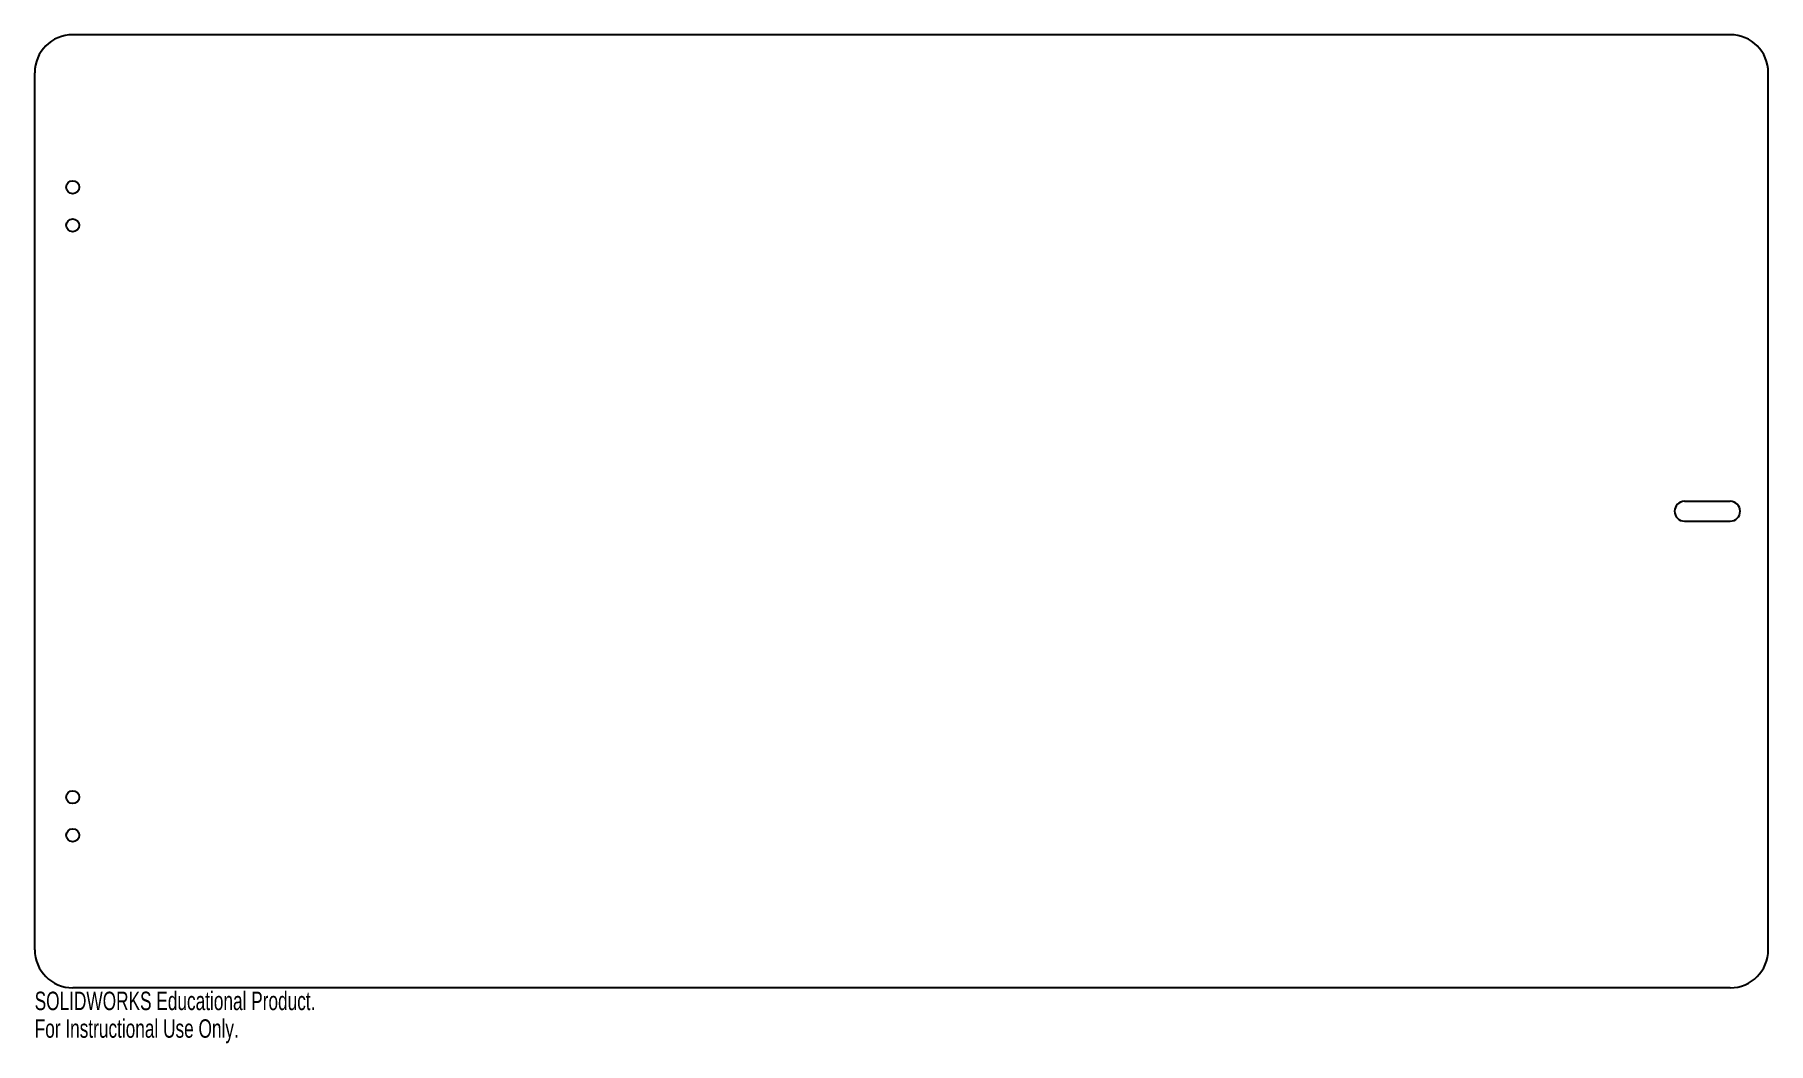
# Model space of a CAD drawing. Header units: millimetres. Extents: x -228 to 228, y -140 to 125.
import ezdxf

# ---------------------------------------------------------------- set-up
doc = ezdxf.new("R2010")
doc.units = ezdxf.units.MM
doc.styles.add('SLDTEXTSTYLE0', font='TXT', dxfattribs={"width": 0.7})

msp = doc.modelspace()

# ---------------------------------------------------------------- linework, layer by layer
at = {"color": 7, "linetype": 'Continuous', "lineweight": 25}
for p, q in [((217.5, 125), (-217.5, 125)), ((-227.5, -115), (-227.5, 115)), ((227.5, -115), (227.5, 115)), ((205.5, 2.6), (217.5, 2.6)), ((205.5, -2.6), (217.5, -2.6)), ((217.5, -125), (-217.5, -125))]:
    msp.add_line(p, q, dxfattribs=at)
for centre in [(-217.5, 85), (-217.5, 75), (-217.5, -75), (-217.5, -85)]:
    msp.add_circle(centre, 1.7, dxfattribs=at)
for centre, radius, start, end in [((-217.5, 115), 10, 90, 180), ((217.5, 115), 10, 0, 90), ((205.5, 0), 2.6, 90, 270), ((217.5, 0), 2.6, 270, 90), ((-217.5, -115), 10, 180, 270), ((217.5, -115), 10, 270, 0)]:
    msp.add_arc(centre, radius, start, end, dxfattribs=at)

# ---------------------------------------------------------------- texts
at = {"color": 7, "linetype": 'Continuous', "char_height": 4.8336, "attachment_point": 1, "style": 'SLDTEXTSTYLE0'}
for s, insert in [('SOLIDWORKS Educational Product.', (-227.5, -126.02)), ('For Instructional Use Only.', (-227.5, -133.27))]:
    msp.add_mtext(s, dxfattribs=dict(at, insert=insert))

doc.saveas('drawing.dxf')
